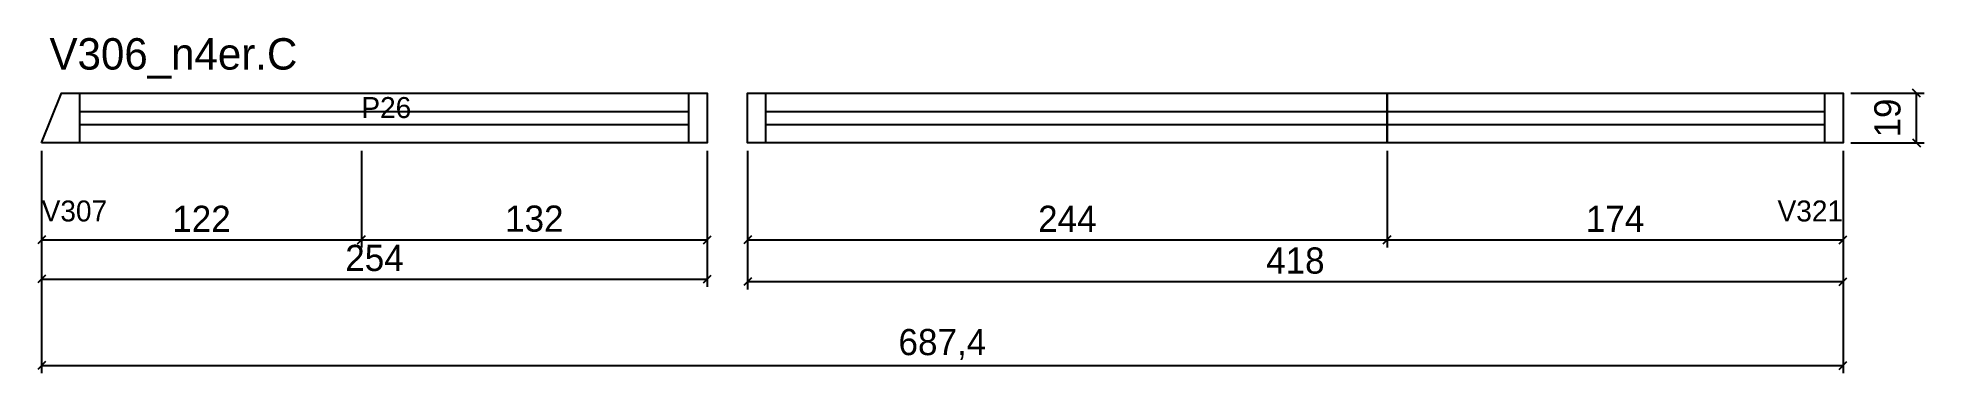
# Model space of a CAD drawing. Extents: x -10500 to 718, y -107 to 21.
# Drawn here: x -2 to 718, y -107 to 21 of the extents above; entities outside this region: 2.
import ezdxf
from ezdxf.enums import TextEntityAlignment as Align

# ---------------------------------------------------------------- set-up
doc = ezdxf.new("R2010")
doc.units = 0
for name, color, linetype in [('5', 5, 'Continuous'), ('COTA', 241, 'Continuous'), ('NOMENCLATURA', 7, 'Continuous'), ('Painéis', 200, 'Continuous'), ('SARR_2.2x7', 40, 'Continuous'), ('SARR_EDITAR', 141, 'Continuous')]:
    doc.layers.add(name, color=color, linetype=linetype)
doc.dimstyles.new('PAINEL', dxfattribs={"dimtxt": 10, "dimasz": 3, "dimexe": 3, "dimexo": 3, "dimgap": 3, "dimtad": 1, "dimblk": 'OBLIQUE', "dimblk1": 'OBLIQUE', "dimcen": 2.5, "dimclrd": 4, "dimclre": 4, "dimclrt": 240, "dimazin": 3, "dimtfac": 1, "dimtmove": 0, "dimatfit": 3})

# ---------------------------------------------------------------- blocks, each defined once
blk = doc.blocks.new('_OBLIQUE')
at = {"color": 0, "linetype": 'BYBLOCK'}
blk.add_line((-0.5, -0.5), (0.5, 0.5), dxfattribs=at)

msp = doc.modelspace()

# ---------------------------------------------------------------- linework, layer by layer
msp.add_line((-9500, 0), (-9490, 0))
at = {"layer": 'Painéis'}
msp.add_line((513.4, -19), (513.4, 0), dxfattribs=at)
for points in [[(0, -19), (7.6, 0), (254, 0), (254, -19), (0, -19)], [(513.4, -19), (269.4, -19), (269.4, 0), (513.4, 0)], [(513.4, 0), (687.4, 0), (687.4, -19), (513.4, -19)]]:
    msp.add_lwpolyline(points, close=True, dxfattribs=at)
at = {"layer": 'SARR_2.2x7'}
for p, q in [((14.6, -19), (14.6, 0)), ((247, -19), (247, 0)), ((276.4, -19), (276.4, 0)), ((680.4, -19), (680.4, 0)), ((14.6, -7), (247, -7)), ((276.4, -7), (680.4, -7)), ((14.6, -12), (247, -12)), ((276.4, -12), (680.4, -12))]:
    msp.add_line(p, q, dxfattribs=at)
at = {"layer": 'SARR_EDITAR'}
msp.add_line((-10500, 0), (-10490, 0), dxfattribs=at)

# ---------------------------------------------------------------- texts
at = {"layer": '5'}
for s, p in [('P26', (122, -9.5)), ('V307', (0, -49))]:
    msp.add_text(s, height=8, dxfattribs=at).set_placement(p)
msp.add_text('V321', height=8, dxfattribs=at).set_placement((687.4, -49), align=Align.RIGHT)
at = {"layer": 'NOMENCLATURA'}
msp.add_text('V306_n4er.C', height=12, dxfattribs=at).set_placement((3, 9))

# ---------------------------------------------------------------- dimensions: what is measured, and where the dimension line sits
at = {"layer": 'COTA'}
msp.add_linear_dim(base=(715.4, -19), p1=(687.4, -19), p2=(687.4, 0), angle=90, dimstyle='PAINEL', dxfattribs=at).render()
for base, p1, p2 in [((0, -56), (0, -19), (122, -19)), ((0, -71), (0, -19), (254, -19)), ((0, -104), (0, -19), (687.4, -19)), ((122, -56), (122, -19), (254, -19)), ((269.4, -56), (269.4, -19), (513.4, -19)), ((269.4, -72), (269.4, -19), (687.4, -19)), ((513.4, -56), (513.4, -19), (687.4, -19))]:
    msp.add_linear_dim(base=base, p1=p1, p2=p2, dimstyle='PAINEL', dxfattribs=at).render()

doc.saveas('drawing.dxf')
